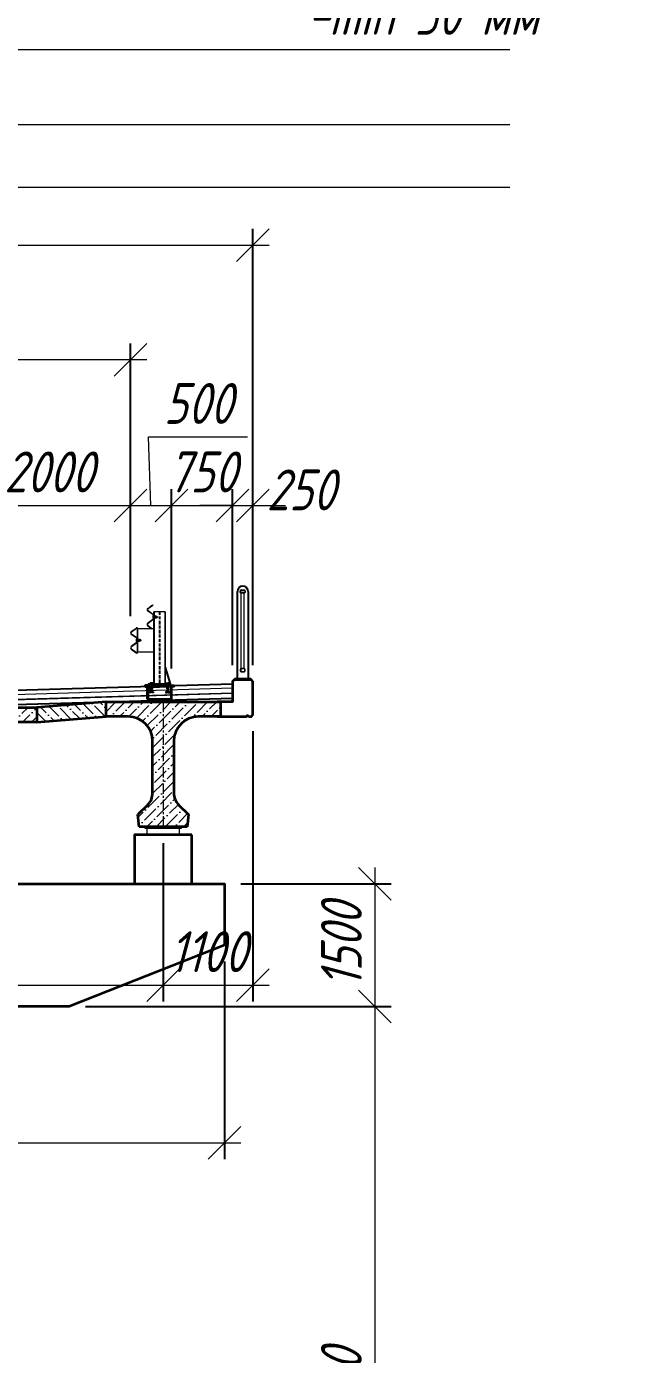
# Model space of a CAD drawing. Header units: millimetres. Extents: x 0 to 285450075, y -3000605 to 8125189010.
# Drawn here: x 6327556 to 6334823, y 86553 to 102808 of the extents above; entities that cross this region are included whole.
import ezdxf
from ezdxf import colors
from ezdxf.entities.mleader import LeaderData, LeaderLine
from ezdxf.math import Vec2, Vec3

# ---------------------------------------------------------------- set-up
doc = ezdxf.new("R2010")
doc.units = ezdxf.units.MM
for name, pattern in [('ACAD_ISO02W100', [15, 12, -3]), ('ACAD_ISO10W100', [18.5, 12, -3, 0.5, -3]), ('осевая', [2, 1.25, -0.25, 0.25, -0.25])]:
    doc.linetypes.add(name, pattern=pattern)
for name, color, linetype, lineweight in [('04_Невидимые', 3, 'Continuous', 13), ('1-Бетон', 106, 'Continuous', 35), ('1-Металл', 4, 'Continuous', 30), ('1-Тонкая', 5, 'Continuous', 20), ('1-Штриховка', 8, 'Continuous', 9), ('Б-Перила', 3, 'Continuous', 20), ('ИС_Выноска', 3, 'Continuous', 18), ('ИС_Выноски', 3, 'Continuous', 18), ('ИС_Ось', 3, 'осевая', 18), ('ИС_Размер', 3, 'Continuous', 18)]:
    doc.layers.add(name, color=color, linetype=linetype, lineweight=lineweight)
doc.layers.add('Красный поперечник', color=1, linetype='Continuous')
doc.styles.add('0', font='isocpeur.ttf', dxfattribs={"width": 0.8, "oblique": 15})
doc.dimstyles.new('М200', dxfattribs={"dimscale": 200, "dimtxt": 2.5, "dimasz": 2, "dimexe": 1, "dimexo": 1, "dimgap": 0.8, "dimtad": 1, "dimdec": 0, "dimzin": 0, "dimdsep": 46, "dimtxsty": '0', "dimblk": 'OBLIQUE', "dimcen": 0.09, "dimdle": 1, "dimclrd": 256, "dimclre": 256, "dimclrt": 256, "dimadec": 4, "dimazin": 0, "dimtfac": 1, "dimtdec": 0, "dimtmove": 1, "dimatfit": 2, "dimfxl": 1, "dimtolj": 1, "dimtzin": 0, "dimlwd": -1, "dimarcsym": 0})

# ---------------------------------------------------------------- blocks, each defined once
blk = doc.blocks.new('1530')
at = {"layer": '1-Штриховка'}
h = blk.add_hatch(dxfattribs=at)
h.set_pattern_fill('ANSI36', color=256, scale=25, style=0)
h.set_pattern_definition([(45, (-1571632.81, 568569.22), (42.0949506, 154.348152), [198.4375, -39.6875, 0, -39.6875])])
h.paths.add_polyline_path([(130, -480), (130, -1117, 0.198927), (189, -1259), (310, -1380), (295, -1530), (-295, -1530), (-310, -1380), (-189, -1259, 0.198898), (-130, -1117), (-130, -480, 0.414214), (-430, -180), (-700, -180), (-700, 0), (700, 0), (700, -180), (430, -180, 0.414224)])
at = {"layer": '1-Бетон'}
for p, q in [((-700, 0), (700, 0)), ((-700, -180), (-700, 0)), ((700, 0), (700, -180)), ((-430, -180), (-700, -180)), ((700, -180), (430, -180)), ((-130, -1117), (-130, -480)), ((130, -480), (130, -1117)), ((-189, -1259), (-310, -1380)), ((189, -1259), (310, -1380)), ((-295, -1530), (-310, -1380)), ((310, -1380), (295, -1530)), ((295, -1530), (-295, -1530))]:
    blk.add_line(p, q, dxfattribs=at)
for centre, radius, start, end in [((-430, -480), 300, 0, 90), ((430, -480), 300, 90, 180), ((-330, -1117), 200, 315.0289, 359.9744), ((330, -1117), 200, 180.0256, 224.9711)]:
    blk.add_arc(centre, radius, start, end, dxfattribs=at)
at = {"layer": 'ИС_Ось', "ltscale": 100}
blk.add_line((0, 0), (0, -1530), dxfattribs=at)
blk = doc.blocks.new('БР09')
at = {"lineweight": 15}
for p, q in [((-783, 48), (-724, 91)), ((-722, -28), (-783, 15)), ((-780, 45), (-722, 88)), ((-720, -25), (-780, 18)), ((-709, -874), (-709, 6)), ((-569, 6), (-709, 6)), ((-702, -874), (-702, 6)), ((-576, 6), (-576, -874)), ((-569, 6), (-569, -874)), ((-722, -90), (-783, -133)), ((-720, -93), (-780, -136)), ((-713, -44), (-713, -74)), ((-699, -37), (-702, -37)), ((-702, -37), (-702, -81)), ((-702, -81), (-699, -81)), ((-699, -81), (-699, -37)), ((-684, -46), (-699, -46)), ((-688, -54), (-699, -54)), ((-688, -65), (-699, -65)), ((-684, -72), (-699, -72)), ((-684, -46), (-690, -46)), ((-684, -72), (-690, -72)), ((-683, -49), (-683, -69)), ((-683, -49), (-683, -69)), ((-675, -46), (-682, -46)), ((-675, -72), (-682, -72)), ((-674, -49), (-674, -69)), ((-662, -54), (-674, -54)), ((-662, -65), (-674, -65)), ((-662, -54), (-662, -65)), ((-985, -237), (-924, -193)), ((-924, -313), (-985, -270)), ((-982, -240), (-922, -196)), ((-922, -310), (-982, -267)), ((-911, -188), (-917, -189)), ((-910, -192), (-916, -193)), ((-911, -188), (-910, -192)), ((-709, -204), (-911, -204)), ((-911, -204), (-911, -484)), ((-907, -204), (-907, -484)), ((-783, -166), (-734, -202)), ((-780, -163), (-732, -199)), ((-924, -375), (-985, -418)), ((-985, -451), (-924, -496)), ((-922, -378), (-982, -421)), ((-982, -448), (-922, -492)), ((-915, -329), (-915, -359)), ((-911, -484), (-709, -484)), ((-917, -499), (-911, -500)), ((-916, -495), (-910, -496)), ((-911, -500), (-910, -496)), ((-755, -874), (-755, -864)), ((-723, -864), (-755, -864)), ((-755, -874), (-755, -864)), ((-729, -864), (-755, -864)), ((-739, -874), (-755, -874)), ((-723, -874), (-755, -874)), ((-746, -874), (-746, -864)), ((-746, -874), (-746, -864)), ((-746, -874), (-746, -864)), ((-746, -874), (-746, -864)), ((-732, -874), (-732, -864)), ((-732, -874), (-732, -864)), ((-732, -874), (-732, -864)), ((-732, -874), (-732, -864)), ((-732, -874), (-732, -864)), ((-732, -874), (-732, -864)), ((-732, -874), (-732, -864)), ((-732, -874), (-732, -864)), ((-732, -874), (-732, -864)), ((-732, -874), (-732, -864)), ((-725, -864), (-729, -864)), ((-723, -872), (-723, -864)), ((-723, -874), (-723, -866)), ((-723, -874), (-723, -866)), ((-723, -872), (-723, -866)), ((-723, -874), (-723, -866)), ((-723, -874), (-723, -866)), ((-555, -872), (-555, -864)), ((-555, -864), (-523, -864)), ((-555, -874), (-555, -866)), ((-555, -874), (-555, -866)), ((-555, -872), (-555, -866)), ((-555, -874), (-555, -866)), ((-555, -874), (-555, -866)), ((-555, -874), (-523, -874)), ((-553, -864), (-549, -864)), ((-549, -864), (-523, -864)), ((-546, -874), (-546, -864)), ((-546, -874), (-546, -864)), ((-546, -874), (-546, -864)), ((-546, -874), (-546, -864)), ((-546, -874), (-546, -864)), ((-546, -874), (-546, -864)), ((-546, -874), (-546, -864)), ((-546, -874), (-546, -864)), ((-546, -874), (-546, -864)), ((-546, -874), (-546, -864)), ((-539, -874), (-523, -874)), ((-532, -874), (-532, -864)), ((-532, -874), (-532, -864)), ((-532, -874), (-532, -864)), ((-532, -874), (-532, -864)), ((-523, -874), (-523, -864)), ((-523, -874), (-523, -864))]:
    blk.add_line(p, q, dxfattribs=at)
for p, q in [((-724, 91), (-722, 88)), ((-734, -202), (-732, -199))]:
    blk.add_line(p, q)
at = {"lineweight": 15, "ltscale": 5}
for p, q in [((-904, -322), (-907, -322)), ((-907, -322), (-907, -366)), ((-904, -366), (-904, -322)), ((-907, -366), (-904, -366))]:
    blk.add_line(p, q, dxfattribs=at)
at = {"color": 7, "lineweight": 15}
for p, q in [((-890, -331), (-904, -331)), ((-893, -339), (-904, -339)), ((-893, -350), (-904, -350)), ((-890, -357), (-904, -357)), ((-890, -331), (-895, -331)), ((-890, -357), (-895, -357)), ((-889, -334), (-889, -354)), ((-889, -334), (-889, -354)), ((-881, -331), (-888, -331)), ((-881, -357), (-888, -357)), ((-880, -334), (-880, -354)), ((-868, -339), (-880, -339)), ((-868, -350), (-880, -350)), ((-868, -339), (-868, -350))]:
    blk.add_line(p, q, dxfattribs=at)
at = {"linetype": 'Continuous'}
for p, q in [((-789, -1064), (-789, -914)), ((-779, -914), (-779, -1064)), ((-499, -914), (-499, -1064)), ((-489, -1064), (-489, -914)), ((-489, -1064), (-789, -1064))]:
    blk.add_line(p, q, dxfattribs=at)
at = {"color": 3, "linetype": 'ACAD_ISO02W100', "lineweight": 15, "ltscale": 2}
for p, q in [((-752, -894), (-752, -914)), ((-751, -914), (-751, -974)), ((-750, -894), (-750, -914)), ((-728, -894), (-728, -914)), ((-727, -914), (-727, -974)), ((-726, -894), (-726, -914)), ((-552, -894), (-552, -914)), ((-551, -914), (-551, -974)), ((-550, -894), (-550, -914)), ((-528, -894), (-528, -914)), ((-527, -914), (-527, -974)), ((-526, -894), (-526, -914))]:
    blk.add_line(p, q, dxfattribs=at)
at = {"linetype": 'ACAD_ISO10W100', "ltscale": 2.5}
for p, q in [((-739, -888), (-739, -986)), ((-539, -888), (-539, -986))]:
    blk.add_line(p, q, dxfattribs=at)
at = {"linetype": 'ACAD_ISO10W100', "ltscale": 3}
blk.add_lwpolyline([(-639, 6), (-639, -874)], dxfattribs=at)
at = {"lineweight": 15}
blk.add_lwpolyline([(-713, -44), (-716, -44, 0.414214), (-722, -50), (-722, -57), (-719, -57), (-719, -61), (-722, -61), (-722, -68, 0.414214), (-716, -74), (-713, -74), (-713, -44)], format="xyb", dxfattribs=at)
at = {"color": 7, "lineweight": 15}
blk.add_lwpolyline([(-915, -329), (-918, -329, 0.414214), (-924, -335), (-924, -342), (-921, -342), (-921, -346), (-924, -346), (-924, -353, 0.414214), (-918, -359), (-915, -359), (-915, -329)], format="xyb", dxfattribs=at)
blk.add_lwpolyline([(-569, -676), (-509, -874)])
at = {"linetype": 'Continuous'}
for points in [[(-639, -894), (-814, -894), (-814, -914), (-639, -914)], [(-639, -894), (-464, -894), (-464, -914), (-639, -914)]]:
    blk.add_lwpolyline(points, dxfattribs=at)
blk.add_lwpolyline([(-464, -914), (-814, -914), (-814, -894), (-464, -894)], close=True, dxfattribs=at)
at = {"lineweight": 15}
blk.add_lwpolyline([(-779, -894), (-499, -894), (-499, -874), (-779, -874)], close=True, dxfattribs=at)
at = {"color": 3, "linetype": 'ACAD_ISO02W100', "lineweight": 15, "ltscale": 2}
for points in [[(-764, -974), (-714, -974), (-714, -984), (-764, -984)], [(-753, -914), (-725, -914), (-725, -974), (-753, -974)], [(-514, -974), (-564, -974), (-564, -984), (-514, -984)], [(-525, -914), (-553, -914), (-553, -974), (-525, -974)]]:
    blk.add_lwpolyline(points, close=True, dxfattribs=at)
at = {"lineweight": 15}
for centre, radius, start, end in [((-772, 31), 20, 122.4532, 237.5468), ((-772, 31), 16, 122.4532, 237.5468), ((-772, -150), 20, 122.4532, 237.5468), ((-772, -150), 16, 122.4532, 237.5468), ((-733, -45), 20, 0, 57.5468), ((-733, -73), 20, 302.4532, 0), ((-733, -45), 24, 0, 57.5468), ((-733, -73), 24, 302.4532, 0), ((-974, -254), 20, 122.4532, 237.5468), ((-974, -254), 16, 122.4532, 237.5468), ((-913, -209), 20, 101.3099, 126.1874), ((-935, -330), 20, 0, 57.5468), ((-913, -209), 16, 101.3099, 126.1874), ((-935, -330), 24, 0, 57.5468), ((-913, -479), 20, 233.8126, 258.6901), ((-913, -479), 16, 233.8126, 258.6901), ((-753, -866), 2, 90, 180), ((-753, -872), 2, 180, 270), ((-748, -866), 2, 0, 90), ((-748, -872), 2, 270, 0), ((-744, -866), 2, 90, 180), ((-744, -872), 2, 180, 270), ((-734, -866), 2, 0, 90), ((-734, -872), 2, 270, 0), ((-730, -866), 2, 90, 180), ((-730, -872), 2, 180, 270), ((-725, -866), 2, 359.9996, 90), ((-725, -872), 2, 270, 0), ((-553, -866), 2, 90, 180.0004), ((-553, -872), 2, 180, 270), ((-548, -866), 2, 0, 90), ((-548, -872), 2, 270, 0), ((-544, -866), 2, 90, 180), ((-544, -872), 2, 180, 270), ((-534, -866), 2, 0, 90), ((-534, -872), 2, 270, 0), ((-530, -866), 2, 90, 180), ((-530, -872), 2, 180, 270), ((-525, -866), 2, 0, 90), ((-525, -872), 2, 270, 0)]:
    blk.add_arc(centre, radius, start, end, dxfattribs=at)
at = {"lineweight": 15, "ltscale": 0.2}
for centre, radius, start, end in [((-974, -435), 20, 122.4532, 237.5468), ((-974, -435), 16, 122.4532, 237.5468), ((-935, -358), 20, 302.4532, 0), ((-935, -358), 24, 302.4532, 0)]:
    blk.add_arc(centre, radius, start, end, dxfattribs=at)
at = {"lineweight": 15, "extrusion": (0, 0, -1)}
for centre, major_axis, start_param, end_param in [((-688, -49), (-3.23, 3.23), 2.356194, 3.926991), ((-688, -58), (3.23, 3.23), -0.785398, 0.785398), ((-688, -60), (-3.23, 3.23), 2.356194, 3.926991), ((-688, -69), (3.23, 3.23), -0.785398, 0.785398), ((-688, -49), (-3.23, 3.23), 1.691386, 2.356194), ((-688, -69), (3.23, 3.23), 0.785398, 1.450207), ((-679, -49), (3.23, 3.23), 3.926991, 4.5918), ((-679, -49), (-3.23, 3.23), 3.926991, 5.497787), ((-679, -58), (3.23, 3.23), 3.926991, 5.497787), ((-679, -60), (-3.23, 3.23), 3.926991, 5.497787), ((-679, -69), (3.23, 3.23), 3.926991, 5.497787), ((-679, -69), (-3.23, 3.23), 4.832978, 5.497787), ((-679, -49), (3.23, 3.23), 0.785398, 2.356194), ((-679, -58), (-3.23, 3.23), 0.785398, 2.356194), ((-679, -60), (3.23, 3.23), 0.785398, 2.356194), ((-679, -69), (-3.23, 3.23), 0.785398, 2.356194), ((-679, -49), (-3.23, 3.23), 1.691386, 2.356194), ((-679, -69), (3.23, 3.23), 0.785398, 1.450207)]:
    blk.add_ellipse(centre, major_axis=major_axis, ratio=1, start_param=start_param, end_param=end_param, dxfattribs=at)
at = {"color": 7, "lineweight": 15, "extrusion": (0, 0, -1)}
for centre, major_axis, start_param, end_param in [((-893, -334), (-3.23, 3.23), 2.356194, 3.926991), ((-893, -343), (3.23, 3.23), -0.785398, 0.785398), ((-893, -345), (-3.23, 3.23), 2.356194, 3.926991), ((-893, -354), (3.23, 3.23), -0.785398, 0.785398), ((-893, -334), (-3.23, 3.23), 1.691386, 2.356194), ((-893, -354), (3.23, 3.23), 0.785398, 1.450207), ((-884, -334), (3.23, 3.23), 3.926991, 4.5918), ((-884, -334), (-3.23, 3.23), 3.926991, 5.497787), ((-884, -343), (3.23, 3.23), 3.926991, 5.497787), ((-884, -345), (-3.23, 3.23), 3.926991, 5.497787), ((-884, -354), (3.23, 3.23), 3.926991, 5.497787), ((-884, -354), (-3.23, 3.23), 4.832978, 5.497787), ((-884, -334), (3.23, 3.23), 0.785398, 2.356194), ((-884, -343), (-3.23, 3.23), 0.785398, 2.356194), ((-884, -345), (3.23, 3.23), 0.785398, 2.356194), ((-884, -354), (-3.23, 3.23), 0.785398, 2.356194), ((-884, -334), (-3.23, 3.23), 1.691386, 2.356194), ((-884, -354), (3.23, 3.23), 0.785398, 1.450207)]:
    blk.add_ellipse(centre, major_axis=major_axis, ratio=1, start_param=start_param, end_param=end_param, dxfattribs=at)
blk = doc.blocks.new('_OBLIQUE')
at = {"color": 0, "linetype": 'ByBlock', "lineweight": -2}
blk.add_line((0.5, 0.5), (-0.5, -0.5), dxfattribs=at)
blk = doc.blocks.new('*D98')
at = {"layer": 'Defpoints', "color": 0, "linetype": 'Continuous', "transparency": 16777216}
for p in [(6328831, 96946), (6328831, 95389), (6326831, 94756)]:
    blk.add_point(p, dxfattribs=at)
at = {"layer": 'ИС_Размер', "lineweight": -2, "transparency": 16777216}
for p, q in [((6326831, 94956), (6326831, 97146)), ((6328831, 95589), (6328831, 97146))]:
    blk.add_line(p, q, dxfattribs=at)
at = {"layer": 'ИС_Размер', "transparency": 16777216}
blk.add_line((6326631, 96946), (6329031, 96946), dxfattribs=at)
at = {"layer": 'ИС_Размер', "linetype": 'Continuous', "transparency": 16777216, "xscale": 400, "yscale": 400, "zscale": 400, "rotation": 180}
blk.add_blockref('_OBLIQUE', (6326831, 96946), dxfattribs=at)
at = {"layer": 'ИС_Размер', "linetype": 'Continuous', "transparency": 16777216, "xscale": 400, "yscale": 400, "zscale": 400}
blk.add_blockref('_OBLIQUE', (6328831, 96946), dxfattribs=at)
at = {"layer": 'ИС_Размер', "linetype": 'Continuous', "transparency": 16777216, "insert": (6327831, 97356), "char_height": 500, "attachment_point": 5, "style": '0'}
blk.add_mtext('\\A1;2000', dxfattribs=at)
blk = doc.blocks.new('*D99')
at = {"layer": 'Defpoints', "color": 0, "transparency": 16777216}
for p in [(6330331, 96946), (6330081, 94791), (6330331, 94791)]:
    blk.add_point(p, dxfattribs=at)
at = {"layer": 'ИС_Размер', "lineweight": -2, "transparency": 16777216}
for p, q in [((6330081, 94991), (6330081, 97146)), ((6330331, 94991), (6330331, 97146))]:
    blk.add_line(p, q, dxfattribs=at)
at = {"layer": 'ИС_Размер', "transparency": 16777216}
for p, q in [((6330081, 96946), (6329681, 96946)), ((6330081, 96946), (6330331, 96946)), ((6330331, 96946), (6330731, 96946))]:
    blk.add_line(p, q, dxfattribs=at)
at = {"layer": 'ИС_Размер', "transparency": 16777216, "xscale": 400, "yscale": 400, "zscale": 400}
blk.add_blockref('_OBLIQUE', (6330081, 96946), dxfattribs=at)
at = {"layer": 'ИС_Размер', "transparency": 16777216, "xscale": 400, "yscale": 400, "zscale": 400, "rotation": 180}
blk.add_blockref('_OBLIQUE', (6330331, 96946), dxfattribs=at)
at = {"layer": 'ИС_Размер', "transparency": 16777216, "insert": (6330918, 97136), "char_height": 500, "attachment_point": 5, "style": '0'}
blk.add_mtext('\\A1;250', dxfattribs=at)
blk = doc.blocks.new('*D100')
at = {"layer": 'Defpoints', "color": 0, "transparency": 16777216}
for p in [(6329331, 96946), (6328831, 95389), (6329331, 94749)]:
    blk.add_point(p, dxfattribs=at)
at = {"layer": 'ИС_Размер', "transparency": 16777216}
for p, q in [((6329081, 96946), (6329050, 97784)), ((6329050, 97784), (6330264, 97784)), ((6328631, 96946), (6329531, 96946))]:
    blk.add_line(p, q, dxfattribs=at)
at = {"layer": 'ИС_Размер', "lineweight": -2, "transparency": 16777216}
for p, q in [((6328831, 95589), (6328831, 97146)), ((6329331, 94949), (6329331, 97146))]:
    blk.add_line(p, q, dxfattribs=at)
at = {"layer": 'ИС_Размер', "transparency": 16777216, "xscale": 400, "yscale": 400, "zscale": 400, "rotation": 180}
blk.add_blockref('_OBLIQUE', (6328831, 96946), dxfattribs=at)
at = {"layer": 'ИС_Размер', "transparency": 16777216, "xscale": 400, "yscale": 400, "zscale": 400}
blk.add_blockref('_OBLIQUE', (6329331, 96946), dxfattribs=at)
at = {"layer": 'ИС_Размер', "transparency": 16777216, "insert": (6329657, 98194), "char_height": 500, "attachment_point": 5, "style": '0'}
blk.add_mtext('\\A1;500', dxfattribs=at)
blk = doc.blocks.new('*D101')
at = {"layer": 'Defpoints', "color": 0, "transparency": 16777216}
for p in [(6330081, 96946), (6330081, 94791), (6329331, 94749)]:
    blk.add_point(p, dxfattribs=at)
at = {"layer": 'ИС_Размер', "lineweight": -2, "transparency": 16777216}
for p, q in [((6329331, 94949), (6329331, 97146)), ((6330081, 94991), (6330081, 97146))]:
    blk.add_line(p, q, dxfattribs=at)
at = {"layer": 'ИС_Размер', "transparency": 16777216}
blk.add_line((6329131, 96946), (6330281, 96946), dxfattribs=at)
at = {"layer": 'ИС_Размер', "transparency": 16777216, "xscale": 400, "yscale": 400, "zscale": 400, "rotation": 180}
blk.add_blockref('_OBLIQUE', (6329331, 96946), dxfattribs=at)
at = {"layer": 'ИС_Размер', "transparency": 16777216, "xscale": 400, "yscale": 400, "zscale": 400}
blk.add_blockref('_OBLIQUE', (6330081, 96946), dxfattribs=at)
at = {"layer": 'ИС_Размер', "transparency": 16777216, "insert": (6329706, 97356), "char_height": 500, "attachment_point": 5, "style": '0'}
blk.add_mtext('\\A1;750', dxfattribs=at)
blk = doc.blocks.new('*D102')
at = {"layer": 'Defpoints', "color": 0, "linetype": 'Continuous', "transparency": 16777216}
for p in [(6330331, 100132), (6298882, 94892), (6330331, 94791)]:
    blk.add_point(p, dxfattribs=at)
at = {"layer": 'ИС_Размер', "lineweight": -2, "transparency": 16777216}
for p, q in [((6298882, 95092), (6298882, 100332)), ((6330331, 94991), (6330331, 100332))]:
    blk.add_line(p, q, dxfattribs=at)
at = {"layer": 'ИС_Размер', "transparency": 16777216}
blk.add_line((6298682, 100132), (6330531, 100132), dxfattribs=at)
at = {"layer": 'ИС_Размер', "linetype": 'Continuous', "transparency": 16777216, "xscale": 400, "yscale": 400, "zscale": 400, "rotation": 180}
blk.add_blockref('_OBLIQUE', (6298882, 100132), dxfattribs=at)
at = {"layer": 'ИС_Размер', "linetype": 'Continuous', "transparency": 16777216, "xscale": 400, "yscale": 400, "zscale": 400}
blk.add_blockref('_OBLIQUE', (6330331, 100132), dxfattribs=at)
at = {"layer": 'ИС_Размер', "linetype": 'Continuous', "transparency": 16777216, "insert": (6314606, 100542), "char_height": 500, "attachment_point": 5, "style": '0'}
blk.add_mtext('\\A1;31450', dxfattribs=at)
blk = doc.blocks.new('*D103')
at = {"layer": 'Defpoints', "color": 0, "linetype": 'Continuous', "transparency": 16777216}
for p in [(6314981, 98726), (6328831, 95389), (6314981, 94400)]:
    blk.add_point(p, dxfattribs=at)
at = {"layer": 'ИС_Размер', "lineweight": -2, "transparency": 16777216}
for p, q in [((6314981, 94600), (6314981, 98926)), ((6328831, 95589), (6328831, 98926))]:
    blk.add_line(p, q, dxfattribs=at)
at = {"layer": 'ИС_Размер', "transparency": 16777216}
blk.add_line((6329031, 98726), (6314781, 98726), dxfattribs=at)
at = {"layer": 'ИС_Размер', "linetype": 'Continuous', "transparency": 16777216, "xscale": 400, "yscale": 400, "zscale": 400, "rotation": 180}
blk.add_blockref('_OBLIQUE', (6314981, 98726), dxfattribs=at)
at = {"layer": 'ИС_Размер', "linetype": 'Continuous', "transparency": 16777216, "xscale": 400, "yscale": 400, "zscale": 400}
blk.add_blockref('_OBLIQUE', (6328831, 98726), dxfattribs=at)
at = {"layer": 'ИС_Размер', "linetype": 'Continuous', "transparency": 16777216, "insert": (6321906, 99136), "char_height": 500, "attachment_point": 5, "style": '0'}
blk.add_mtext('\\A1;13850', dxfattribs=at)
blk = doc.blocks.new('ПО')
at = {"layer": '1-Металл'}
blk.add_lwpolyline([(100, 0), (100, 10), (-100, 10), (-100, 0)], close=True, dxfattribs=at)
at = {"layer": 'Б-Перила'}
for p, q in [((-70, 10), (-70, 1080)), ((-62, 10), (-62, 1080)), ((-30, 1070), (-30, 1090)), ((-25, 1070), (-25, 1090)), ((-20, 1100), (20, 1100)), ((-20, 1095), (20, 1095)), ((20, 1065), (-20, 1065)), ((20, 1060), (-20, 1060)), ((-19, 138), (-19, 1060)), ((19, 138), (19, 1060)), ((25, 1090), (25, 1070)), ((30, 1090), (30, 1070)), ((62, 1080), (62, 10)), ((70, 1080), (70, 10)), ((-30, 128), (-30, 108)), ((-25, 128), (-25, 108)), ((20, 138), (-20, 138)), ((20, 133), (-20, 133)), ((-20, 103), (20, 103)), ((-20, 98), (20, 98)), ((-19, 138), (19, 138)), ((25, 108), (25, 128)), ((30, 108), (30, 128))]:
    blk.add_line(p, q, dxfattribs=at)
for centre, radius, start, end in [((0, 1080), 70, 90, 180), ((0, 1080), 62, 90, 180), ((0, 1080), 70, 360, 90), ((0, 1080), 62, 0, 90), ((-20, 1090), 10, 90, 180), ((-20, 1070), 10, 180, 270), ((-20, 1090), 5, 90, 180), ((-20, 1070), 5, 180, 270), ((20, 1090), 10, 0, 90), ((20, 1090), 5, 0, 90), ((20, 1070), 10, 270, 0), ((20, 1070), 5, 270, 0), ((-20, 128), 10, 90, 180), ((-20, 108), 10, 180, 270), ((-20, 128), 5, 90, 180), ((-20, 108), 5, 180, 270), ((20, 128), 10, 0, 90), ((20, 128), 5, 0, 90), ((20, 108), 10, 270, 0), ((20, 108), 5, 270, 0)]:
    blk.add_arc(centre, radius, start, end, dxfattribs=at)
blk = doc.blocks.new('*D124')
at = {"layer": 'Defpoints', "color": 0, "linetype": 'Continuous', "transparency": 16777216}
for p in [(6328081, 90812, 5778), (6328281, 81312, 5778), (6331825, 81312)]:
    blk.add_point(p, dxfattribs=at)
at = {"layer": 'ИС_Размер', "transparency": 16777216}
blk.add_line((6331825, 91012), (6331825, 81112), dxfattribs=at)
at = {"layer": 'ИС_Размер', "lineweight": -2, "transparency": 16777216}
for p, q in [((6328281, 90812), (6332025, 90812)), ((6328481, 81312), (6332025, 81312))]:
    blk.add_line(p, q, dxfattribs=at)
at = {"layer": 'ИС_Размер', "linetype": 'Continuous', "transparency": 16777216, "xscale": 400, "yscale": 400, "zscale": 400}
for p, rotation in [((6331825, 90812), 90), ((6331825, 81312), 270)]:
    blk.add_blockref('_OBLIQUE', p, dxfattribs=dict(at, rotation=rotation))
at = {"layer": 'ИС_Размер', "linetype": 'Continuous', "transparency": 16777216, "insert": (6331415, 86062), "char_height": 500, "attachment_point": 5, "rotation": 90, "style": '0'}
blk.add_mtext('\\A1;9500', dxfattribs=at)
blk = doc.blocks.new('*D122')
at = {"layer": 'Defpoints', "color": 0, "linetype": 'Continuous', "transparency": 16777216}
for p in [(6314981, 91562, 5778), (6329981, 91562, 5778), (6329981, 89145)]:
    blk.add_point(p, dxfattribs=at)
at = {"layer": 'ИС_Размер', "lineweight": -2, "transparency": 16777216}
for p, q in [((6314981, 91362), (6314981, 88945)), ((6329981, 91362), (6329981, 88945))]:
    blk.add_line(p, q, dxfattribs=at)
at = {"layer": 'ИС_Размер', "transparency": 16777216}
blk.add_line((6314781, 89145), (6330181, 89145), dxfattribs=at)
at = {"layer": 'ИС_Размер', "linetype": 'Continuous', "transparency": 16777216, "xscale": 400, "yscale": 400, "zscale": 400, "rotation": 180}
blk.add_blockref('_OBLIQUE', (6314981, 89145), dxfattribs=at)
at = {"layer": 'ИС_Размер', "linetype": 'Continuous', "transparency": 16777216, "xscale": 400, "yscale": 400, "zscale": 400}
blk.add_blockref('_OBLIQUE', (6329981, 89145), dxfattribs=at)
at = {"layer": 'ИС_Размер', "linetype": 'Continuous', "transparency": 16777216, "insert": (6322481, 89555), "char_height": 500, "attachment_point": 5, "style": '0'}
blk.add_mtext('\\A1;15000', dxfattribs=at)
blk = doc.blocks.new('*D477')
at = {"layer": 'Defpoints', "color": 0, "linetype": 'Continuous', "transparency": 16777216}
for p in [(6329981, 92312, 5778), (6328081, 90812, 5778), (6331825, 90812)]:
    blk.add_point(p, dxfattribs=at)
at = {"layer": 'ИС_Размер', "transparency": 16777216}
blk.add_line((6331825, 92512), (6331825, 90612), dxfattribs=at)
at = {"layer": 'ИС_Размер', "lineweight": -2, "transparency": 16777216}
for p, q in [((6330181, 92312), (6332025, 92312)), ((6328281, 90812), (6332025, 90812))]:
    blk.add_line(p, q, dxfattribs=at)
at = {"layer": 'ИС_Размер', "linetype": 'Continuous', "transparency": 16777216, "xscale": 400, "yscale": 400, "zscale": 400}
for p, rotation in [((6331825, 92312), 90), ((6331825, 90812), 270)]:
    blk.add_blockref('_OBLIQUE', p, dxfattribs=dict(at, rotation=rotation))
at = {"layer": 'ИС_Размер', "linetype": 'Continuous', "transparency": 16777216, "insert": (6331415, 91562), "char_height": 500, "attachment_point": 5, "rotation": 90, "style": '0'}
blk.add_mtext('\\A1;1500', dxfattribs=at)
blk = doc.blocks.new('*D482')
at = {"layer": 'Defpoints', "color": 0, "linetype": 'Continuous', "transparency": 16777216}
for p in [(6329231, 93011, 5778), (6299981, 92110, 5778), (6329231, 91073)]:
    blk.add_point(p, dxfattribs=at)
at = {"layer": 'ИС_Размер', "lineweight": -2, "transparency": 16777216}
for p, q in [((6329231, 92811), (6329231, 90873)), ((6299981, 91910), (6299981, 90873))]:
    blk.add_line(p, q, dxfattribs=at)
at = {"layer": 'ИС_Размер', "transparency": 16777216}
blk.add_line((6299781, 91073), (6329431, 91073), dxfattribs=at)
at = {"layer": 'ИС_Размер', "linetype": 'Continuous', "transparency": 16777216, "xscale": 400, "yscale": 400, "zscale": 400, "rotation": 180}
blk.add_blockref('_OBLIQUE', (6299981, 91073), dxfattribs=at)
at = {"layer": 'ИС_Размер', "linetype": 'Continuous', "transparency": 16777216, "xscale": 400, "yscale": 400, "zscale": 400}
blk.add_blockref('_OBLIQUE', (6329231, 91073), dxfattribs=at)
at = {"layer": 'ИС_Размер', "linetype": 'Continuous', "transparency": 16777216, "insert": (6314606, 91483), "char_height": 500, "width": 4222.78, "attachment_point": 5, "style": '0'}
blk.add_mtext('\\A1;13х2250=29250', dxfattribs=at)
blk = doc.blocks.new('*D486')
at = {"layer": 'Defpoints', "color": 0, "linetype": 'Continuous', "transparency": 16777216}
for p in [(6330331, 94381, 5778), (6329231, 92312), (6330331, 91073)]:
    blk.add_point(p, dxfattribs=at)
at = {"layer": 'ИС_Размер', "lineweight": -2, "transparency": 16777216}
for p, q in [((6330331, 94181), (6330331, 90873)), ((6329231, 92112), (6329231, 90873))]:
    blk.add_line(p, q, dxfattribs=at)
at = {"layer": 'ИС_Размер', "transparency": 16777216}
blk.add_line((6329031, 91073), (6330531, 91073), dxfattribs=at)
at = {"layer": 'ИС_Размер', "linetype": 'Continuous', "transparency": 16777216, "xscale": 400, "yscale": 400, "zscale": 400, "rotation": 180}
blk.add_blockref('_OBLIQUE', (6329231, 91073), dxfattribs=at)
at = {"layer": 'ИС_Размер', "linetype": 'Continuous', "transparency": 16777216, "xscale": 400, "yscale": 400, "zscale": 400}
blk.add_blockref('_OBLIQUE', (6330331, 91073), dxfattribs=at)
at = {"layer": 'ИС_Размер', "linetype": 'Continuous', "transparency": 16777216, "insert": (6329781, 91483), "char_height": 500, "attachment_point": 5, "style": '0'}
blk.add_mtext('\\A1;1100', dxfattribs=at)
blk = doc.blocks.new('_None')

msp = doc.modelspace()

# ---------------------------------------------------------------- hatches: boundary and pattern name
at = {"layer": '1-Штриховка'}
h = msp.add_hatch(dxfattribs=at)
h.set_pattern_fill('ANSI36', color=256, scale=25, angle=90, style=0)
h.set_pattern_definition([(135, (599209.09, -5157611.04), (-154.3481521, 42.0949506), [198.4375, -39.6875, 0, -39.6875])])
h.paths.add_polyline_path([(6328531.4564, 94541.0745), (6327681.4564, 94473.5745), (6327681.4564, 94293.5745), (6328531.4564, 94361.0745)])

# ---------------------------------------------------------------- linework, layer by layer
at = {"layer": '04_Невидимые', "elevation": 5778.159}
msp.add_lwpolyline([(6329451.4564, 92991.0745), (6329011.4564, 92991.0745), (6329011.4564, 93011.0745), (6329451.4564, 93011.0745)], close=True, dxfattribs=at)
at = {"layer": '1-Бетон', "elevation": 5778.159}
msp.add_lwpolyline([(6329891.3083, 94361.0745), (6330251.0394, 94361.0745, -1), (6330281.0394, 94361.0745), (6330311.3083, 94361.0745), (6330331.3083, 94381.0745), (6330331.3083, 94791.0745), (6330311.3083, 94811.0745), (6330101.3083, 94811.0745), (6330081.3083, 94790.9473), (6330081.3083, 94541.0745), (6329891.3083, 94541.0745)], format="xyb", dxfattribs=at)
for points in [[(6327681.4564, 94293.5745), (6328531.4564, 94361.0745), (6328531.4564, 94541.0745), (6327681.4564, 94473.5745)], [(6329581.4564, 92913.0745), (6328881.4564, 92913.0745), (6328881.4564, 92311.5642), (6329581.4564, 92311.5642)]]:
    msp.add_lwpolyline(points, close=True, dxfattribs=at)
msp.add_lwpolyline([(6314981.3675, 92311.5642), (6329981.1897, 92311.5642), (6329981.0119, 91561.5642), (6328080.834, 90811.5642), (6316881.0119, 90811.5642), (6314981.1897, 91561.5642), (6314981.3675, 92311.5642)], dxfattribs=at)
at = {"layer": '1-Тонкая', "elevation": 5778.159}
for points in [[(6299131.2485, 93764.5642), (6301081.651, 93842.5803), (6301831.651, 93865.0803), (6305781.651, 93983.5803), (6310731.651, 94132.0803), (6312631.651, 94189.0803), (6313731.651, 94222.0803), (6318681.651, 94370.5803), (6322631.651, 94489.0803), (6326381.651, 94601.5803), (6327131.651, 94624.0803), (6330081.3084, 94712.57)], [(6299131.2485, 93704.5642), (6301081.651, 93782.5803), (6301831.651, 93805.0803), (6305781.651, 93923.5803), (6310731.651, 94072.0803), (6312631.651, 94129.0803), (6313731.651, 94162.0803), (6318681.651, 94310.5803), (6322631.651, 94429.0803), (6326381.651, 94541.5803), (6327131.651, 94564.0803), (6330081.3084, 94652.57)], [(6299131.2485, 93699.5642), (6301081.651, 93777.5803), (6301831.651, 93800.0803), (6305781.651, 93918.5803), (6310731.651, 94067.0803), (6312631.651, 94124.0803), (6313731.651, 94157.0803), (6318681.651, 94305.5803), (6322631.651, 94424.0803), (6326381.651, 94536.5803), (6327131.651, 94559.0803), (6330081.3084, 94647.57)]]:
    msp.add_lwpolyline(points, dxfattribs=at)
at = {"layer": 'Defpoints', "color": 252, "true_color": 0x939598, "elevation": 5778.159}
msp.add_lwpolyline([(6299131.2485, 93639.5642), (6301081.651, 93717.5803), (6301831.651, 93740.0803), (6305781.651, 93858.5803), (6310731.651, 94007.0803), (6312631.651, 94064.0803), (6313731.651, 94097.0803), (6318681.651, 94245.5803), (6322631.651, 94364.0803), (6326381.651, 94476.5803), (6327131.651, 94499.0803), (6330081.3084, 94587.57)], dxfattribs=at)
at = {"layer": 'ИС_Выноска'}
for p, q in [((6319688.4216, 102525.1324, 5778.159), (6333479.2616, 102525.1326, 5778.159)), ((6319688.4216, 101607.159, 5778.159), (6333479.2616, 101607.1592, 5778.159)), ((6319688.4216, 100842.4015, 5778.159), (6333479.2616, 100842.4018, 5778.159))]:
    msp.add_line(p, q, dxfattribs=at)
at = {"layer": 'ИС_Размер', "elevation": 5778.159}
msp.add_lwpolyline([(6329431.4564, 92991.0745), (6329031.4564, 92991.0745), (6329031.4564, 92913.0745), (6329431.4564, 92913.0745), (6329431.4564, 92991.0745)], dxfattribs=at)
at = {"layer": 'Красный поперечник', "elevation": 5778.159}
msp.add_lwpolyline([(6299131.2485, 93814.5642), (6301081.651, 93892.5803), (6301831.651, 93915.0803), (6305781.651, 94033.5803), (6310731.651, 94182.0803), (6312631.651, 94239.0803), (6313731.651, 94272.0803), (6318681.651, 94420.5803), (6322631.651, 94539.0803), (6326381.651, 94651.5803), (6327131.651, 94674.0803), (6330081.3084, 94762.57)], dxfattribs=at)

# ---------------------------------------------------------------- block references
msp.add_blockref('БР09', (6329825.1444, 95637.4123, 5778.159))
at = {"layer": 'ИС_Размер', "linetype": 'Continuous'}
for name, p in [('ПО', (6330205.8926, 94811.0745, 5778.159)), ('1530', (6326981.4564, 94473.5745, 5778.159)), ('1530', (6329231.4564, 94541.0745, 5778.159))]:
    msp.add_blockref(name, p, dxfattribs=at)

# ---------------------------------------------------------------- dimensions: what is measured, and where the dimension line sits
for base, p1, p2, picture, middle in [((6330331.3083, 100131.9725, 5778.159), (6298881.6023, 94892.0914, 5778.159), (6330331.3083, 94791.0745, 5778.159), '*D102', (6314606.4553, 100541.9725, 5778.159)), ((6314981.2464, 98726.4301, 5778.159), (6328831.2464, 95388.5429, 5778.159), (6314981.2464, 94399.8168, 5778.159), '*D103', (6321906.2464, 99136.4301, 5778.159)), ((6328831.2464, 96945.6004, 5778.159), (6326831.2464, 94755.8835, 5778.159), (6328831.2464, 95388.5429, 5778.159), '*D98', (6327831.2464, 97355.6004, 5778.159)), ((6329981.0119, 89144.9267), (6314981.1897, 91561.5642, 5778.159), (6329981.0119, 91561.5642, 5778.159), '*D122', (6322481.1008, 89554.9267))]:
    dim = msp.add_linear_dim(base=base, p1=p1, p2=p2, dimstyle='М200', dxfattribs=at)
    dim.commit()
    dim.dimension.update_dxf_attribs({"geometry": picture, "text_midpoint": middle})
at = {"layer": 'ИС_Размер'}
for base, p1, p2, picture, middle in [((6329330.8905, 96945.6004, 5778.159), (6328831.2464, 95388.5429, 5778.159), (6329330.8905, 94748.6906, 5778.159), '*D100', (6329209.8004, 97784.3189, 5778.159)), ((6330081.3083, 96945.6004, 5778.159), (6329330.8905, 94748.6906, 5778.159), (6330081.3083, 94790.9473, 5778.159), '*D101', (6329706.0994, 96945.6004, 5778.159))]:
    dim = msp.add_linear_dim(base=base, p1=p1, p2=p2, dimstyle='М200', dxfattribs=at)
    dim.commit()
    dim.dimension.update_dxf_attribs({"geometry": picture, "text_midpoint": middle, "dimtype": 160})
dim = msp.add_linear_dim(base=(6330331.3083, 96945.6004, 5778.159), p1=(6330081.3083, 94790.9473, 5778.159), p2=(6330331.3083, 94791.0745, 5778.159), angle=180, dimstyle='М200', dxfattribs=at)
dim.commit()
dim.dimension.update_dxf_attribs({"geometry": '*D99', "text_midpoint": (6330918.205, 96725.9952, 5778.159), "dimtype": 160})
at = {"layer": 'ИС_Размер', "linetype": 'Continuous'}
dim = msp.add_linear_dim(base=(6330331.3083, 91073.0564), p1=(6329231.4564, 92311.5642), p2=(6330331.3083, 94381.0745, 5778.159), dimstyle='М200', dxfattribs=at)
dim.commit()
dim.dimension.update_dxf_attribs({"geometry": '*D486', "text_midpoint": (6329781.3824, 91073.0564), "dimtype": 160})
dim = msp.add_linear_dim(base=(6329231.4564, 91073.0564), p1=(6299981.4564, 92109.5642, 5778.159), p2=(6329231.4564, 93011.0745, 5778.159), text='13х2250=<>', dimstyle='М200', dxfattribs=at)
dim.commit()
dim.dimension.update_dxf_attribs({"geometry": '*D482', "text_midpoint": (6314606.4564, 91483.0564)})
for base, p1, p2, picture, middle in [((6331824.6536, 90811.5642), (6329981.1897, 92311.5642, 5778.159), (6328080.834, 90811.5642, 5778.159), '*D477', (6331414.6536, 91561.5642)), ((6331824.6536, 81311.5642), (6328080.834, 90811.5642, 5778.159), (6328281.1008, 81311.5642, 5778.159), '*D124', (6331414.6536, 86061.5642))]:
    dim = msp.add_linear_dim(base=base, p1=p1, p2=p2, angle=90, dimstyle='М200', dxfattribs=at)
    dim.commit()
    dim.dimension.update_dxf_attribs({"geometry": picture, "text_midpoint": middle})

# ---------------------------------------------------------------- leaders
at = {"layer": 'ИС_Выноска', "ltscale": 0.5}
ml = msp.add_multileader_mtext('Standard', dxfattribs=at)
ml.set_content('\\A1;Асфальтобетон ЩМА-16 по ГОСТ 58406.1 на ПБВ60 по ГОСТ 52056-2003                            -50мм\\PАсфальтобетон А22 Нт по ГОСТ 58406.2-2020 на БНД 50/70 по ГОСТ 33133-2020               -60мм\\PГидроизоляция Техноэластмост Б             -5 мм\\PВыравнивающий слой                      -min 30 мм', color=256, style='0')
ml.set_leader_properties(color=256, linetype='ByLayer', lineweight=-1)
ml.build(insert=Vec2(0, 0))
ml.multileader.update_dxf_attribs({"text_left_attachment_type": 6, "text_right_attachment_type": 6, "dogleg_length": 0.36, "arrow_head_size": 450, "scale": 75})
ctx = ml.context
ctx.base_point, ctx.scale, ctx.char_height, ctx.arrow_head_size, ctx.landing_gap_size, ctx.plane_origin, ctx.plane_x_axis, ctx.plane_y_axis = Vec3(6319760.4216, 105056.7552, 5778.159), 75, 500, 450, 18, Vec3(6319180.3141, 134082.2011, 5778.159), Vec3(1, 0.0000000247), Vec3(-0.0000000247, 1)
ctx.left_attachment, ctx.right_attachment = 6, 6
notes = []
notes.append((ctx, [(0, (1, 1, 0), (6319688.4216, 105056.7552, 5778.159), (1, 0.0000000247), 72, [(0, [(6319688.4216, 94574.0528, 5778.159)], 0, [])])]))
ctx.mtext.insert, ctx.mtext.text_direction, ctx.mtext.rotation, ctx.mtext.width, ctx.mtext.flow_direction = Vec3(6319778.4216, 105706.7552, 5778.159), Vec3(1, 0.0000000247), 0.0000000247, 14306.378366, 5
at = {"layer": 'ИС_Выноски'}
ml = msp.add_multileader_mtext('Standard', dxfattribs=at)
ml.set_content('Ось разделительной полосы', color=256, style='0')
ml.set_leader_properties(color=256, linetype='ByLayer', lineweight=-1)
ml.set_arrow_properties(name='NONE')
ml.build(insert=Vec2(0, 0))
ml.multileader.update_dxf_attribs({"text_left_attachment_type": 6, "text_right_attachment_type": 6, "dogleg_length": 0.36, "arrow_head_size": 1200, "scale": 200})
ctx = ml.context
ctx.base_point, ctx.scale, ctx.char_height, ctx.arrow_head_size, ctx.landing_gap_size, ctx.plane_origin = Vec3(6306088.7959, 101806.0331, 5778.159), 200, 600, 1200, 100, Vec3(6319699.6081, 90756.1387, 5778.159)
ctx.left_attachment, ctx.right_attachment, ctx.text_align_type = 6, 6, 1
notes.append((ctx, [(1, (1, 1, 0), (6312634.6071, 101806.0331, 5778.159), (-1, 0), 161.0417, [(1, [(6312631.6488, 96257.1481, 5778.159)], 0, [])])]))
ctx.mtext.insert, ctx.mtext.width, ctx.mtext.alignment, ctx.mtext.flow_direction = Vec3(6309281.1806, 102526.0331, 5778.159), 8198.503535, 2, 5
ml = msp.add_multileader_mtext('Standard', dxfattribs=at)
ml.set_content('Ось разделительной полосы', color=256, style='0')
ml.set_leader_properties(color=256, linetype='ByLayer', lineweight=-1)
ml.set_arrow_properties(name='NONE')
ml.build(insert=Vec2(0, 0))
ml.multileader.update_dxf_attribs({"text_left_attachment_type": 6, "text_right_attachment_type": 6, "dogleg_length": 0.36, "arrow_head_size": 1200, "scale": 200})
ctx = ml.context
ctx.base_point, ctx.scale, ctx.char_height, ctx.arrow_head_size, ctx.landing_gap_size, ctx.plane_origin = Vec3(6346405.089, 96115.1883), 200, 600, 1200, 100, Vec3(6360015.9012, 85065.2939)
ctx.left_attachment, ctx.right_attachment, ctx.text_align_type = 6, 6, 1
notes.append((ctx, [(1, (1, 1, 0), (6352950.9002, 96115.1883), (-1, 0), 161.0417, [(1, [(6352947.9419, 90566.3033)], 0, [])])]))
ctx.mtext.insert, ctx.mtext.width, ctx.mtext.alignment, ctx.mtext.flow_direction = Vec3(6349597.4737, 96835.1883), 8198.503535, 2, 5
for ctx, leaders in notes:
    for number, flags, end, landing, length, lines in leaders:
        leader = LeaderData()
        leader.index, (leader.has_last_leader_line, leader.has_dogleg_vector, leader.attachment_direction) = number, flags
        leader.last_leader_point, leader.dogleg_vector, leader.dogleg_length = Vec3(end), Vec3(landing), length
        for number, points, colour, breaks in lines:
            line = LeaderLine()
            line.index, line.vertices, line.color, line.breaks = number, Vec3.list(points), colors.encode_raw_color(colour), breaks
            leader.lines.append(line)
        ctx.leaders.append(leader)

doc.saveas('drawing.dxf')
